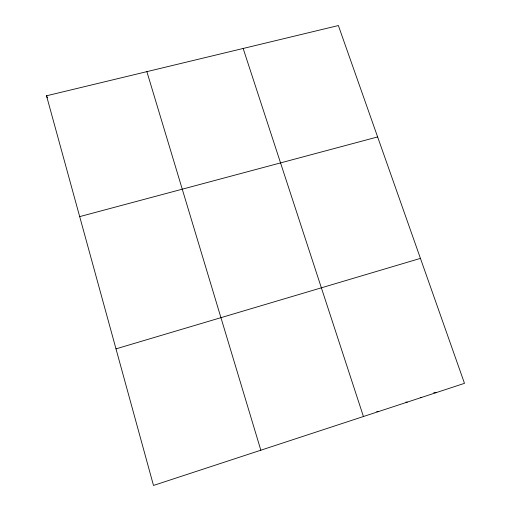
<?xml version="1.0" encoding="UTF-8"?>
<svg xmlns="http://www.w3.org/2000/svg" width="511" height="511" viewBox="0 0 511 511"><rect width="100%" height="100%" fill="white"/><g stroke="black" fill="none" stroke-linecap="round" stroke-linejoin="round"><path stroke-width="0.77" d="M115.991 348.853L420.444 258.381M79.684 216.619L377.629 136.935M46.514 95.8L338.365 25.55L464.486 383.339L153.492 485.45L46.514 95.8L47.376 97.837M433.75 392.723L436.081 392.672M420.266 397.386L421.735 397.379M405.913 402.1L407.299 402.119M376.722 411.598L378.153 411.687M243.159 48.468L363.43 416.522M146.874 71.642L260.84 450.204"/></g></svg>
